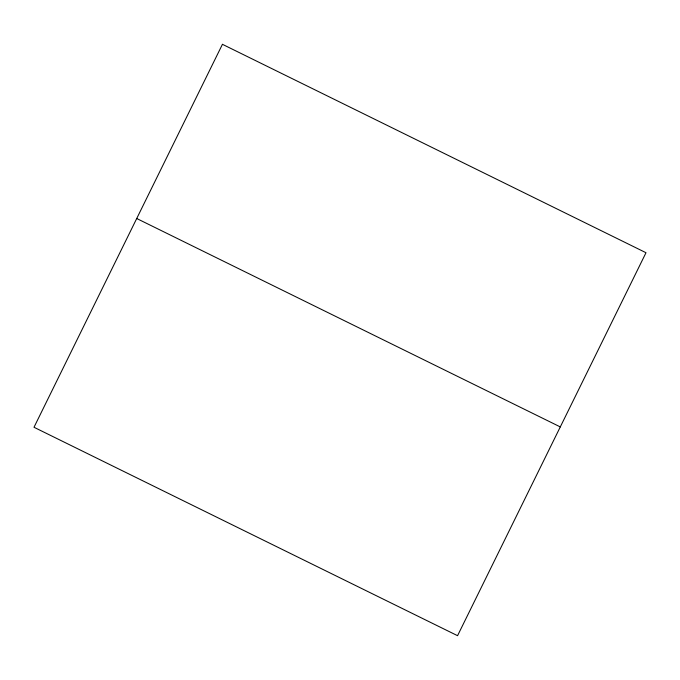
<?xml version="1.0" encoding="UTF-8"?>
<svg xmlns="http://www.w3.org/2000/svg" width="680" height="680" viewBox="0 0 680 680"><rect width="100%" height="100%" fill="white"/><g stroke="black" fill="none" stroke-linecap="round" stroke-linejoin="round"><path stroke-width="1.02" d="M136.722 218.509L560.286 426.921M222.436 44.31L34 427.269L457.563 635.689L646 252.73L222.436 44.31"/></g></svg>
